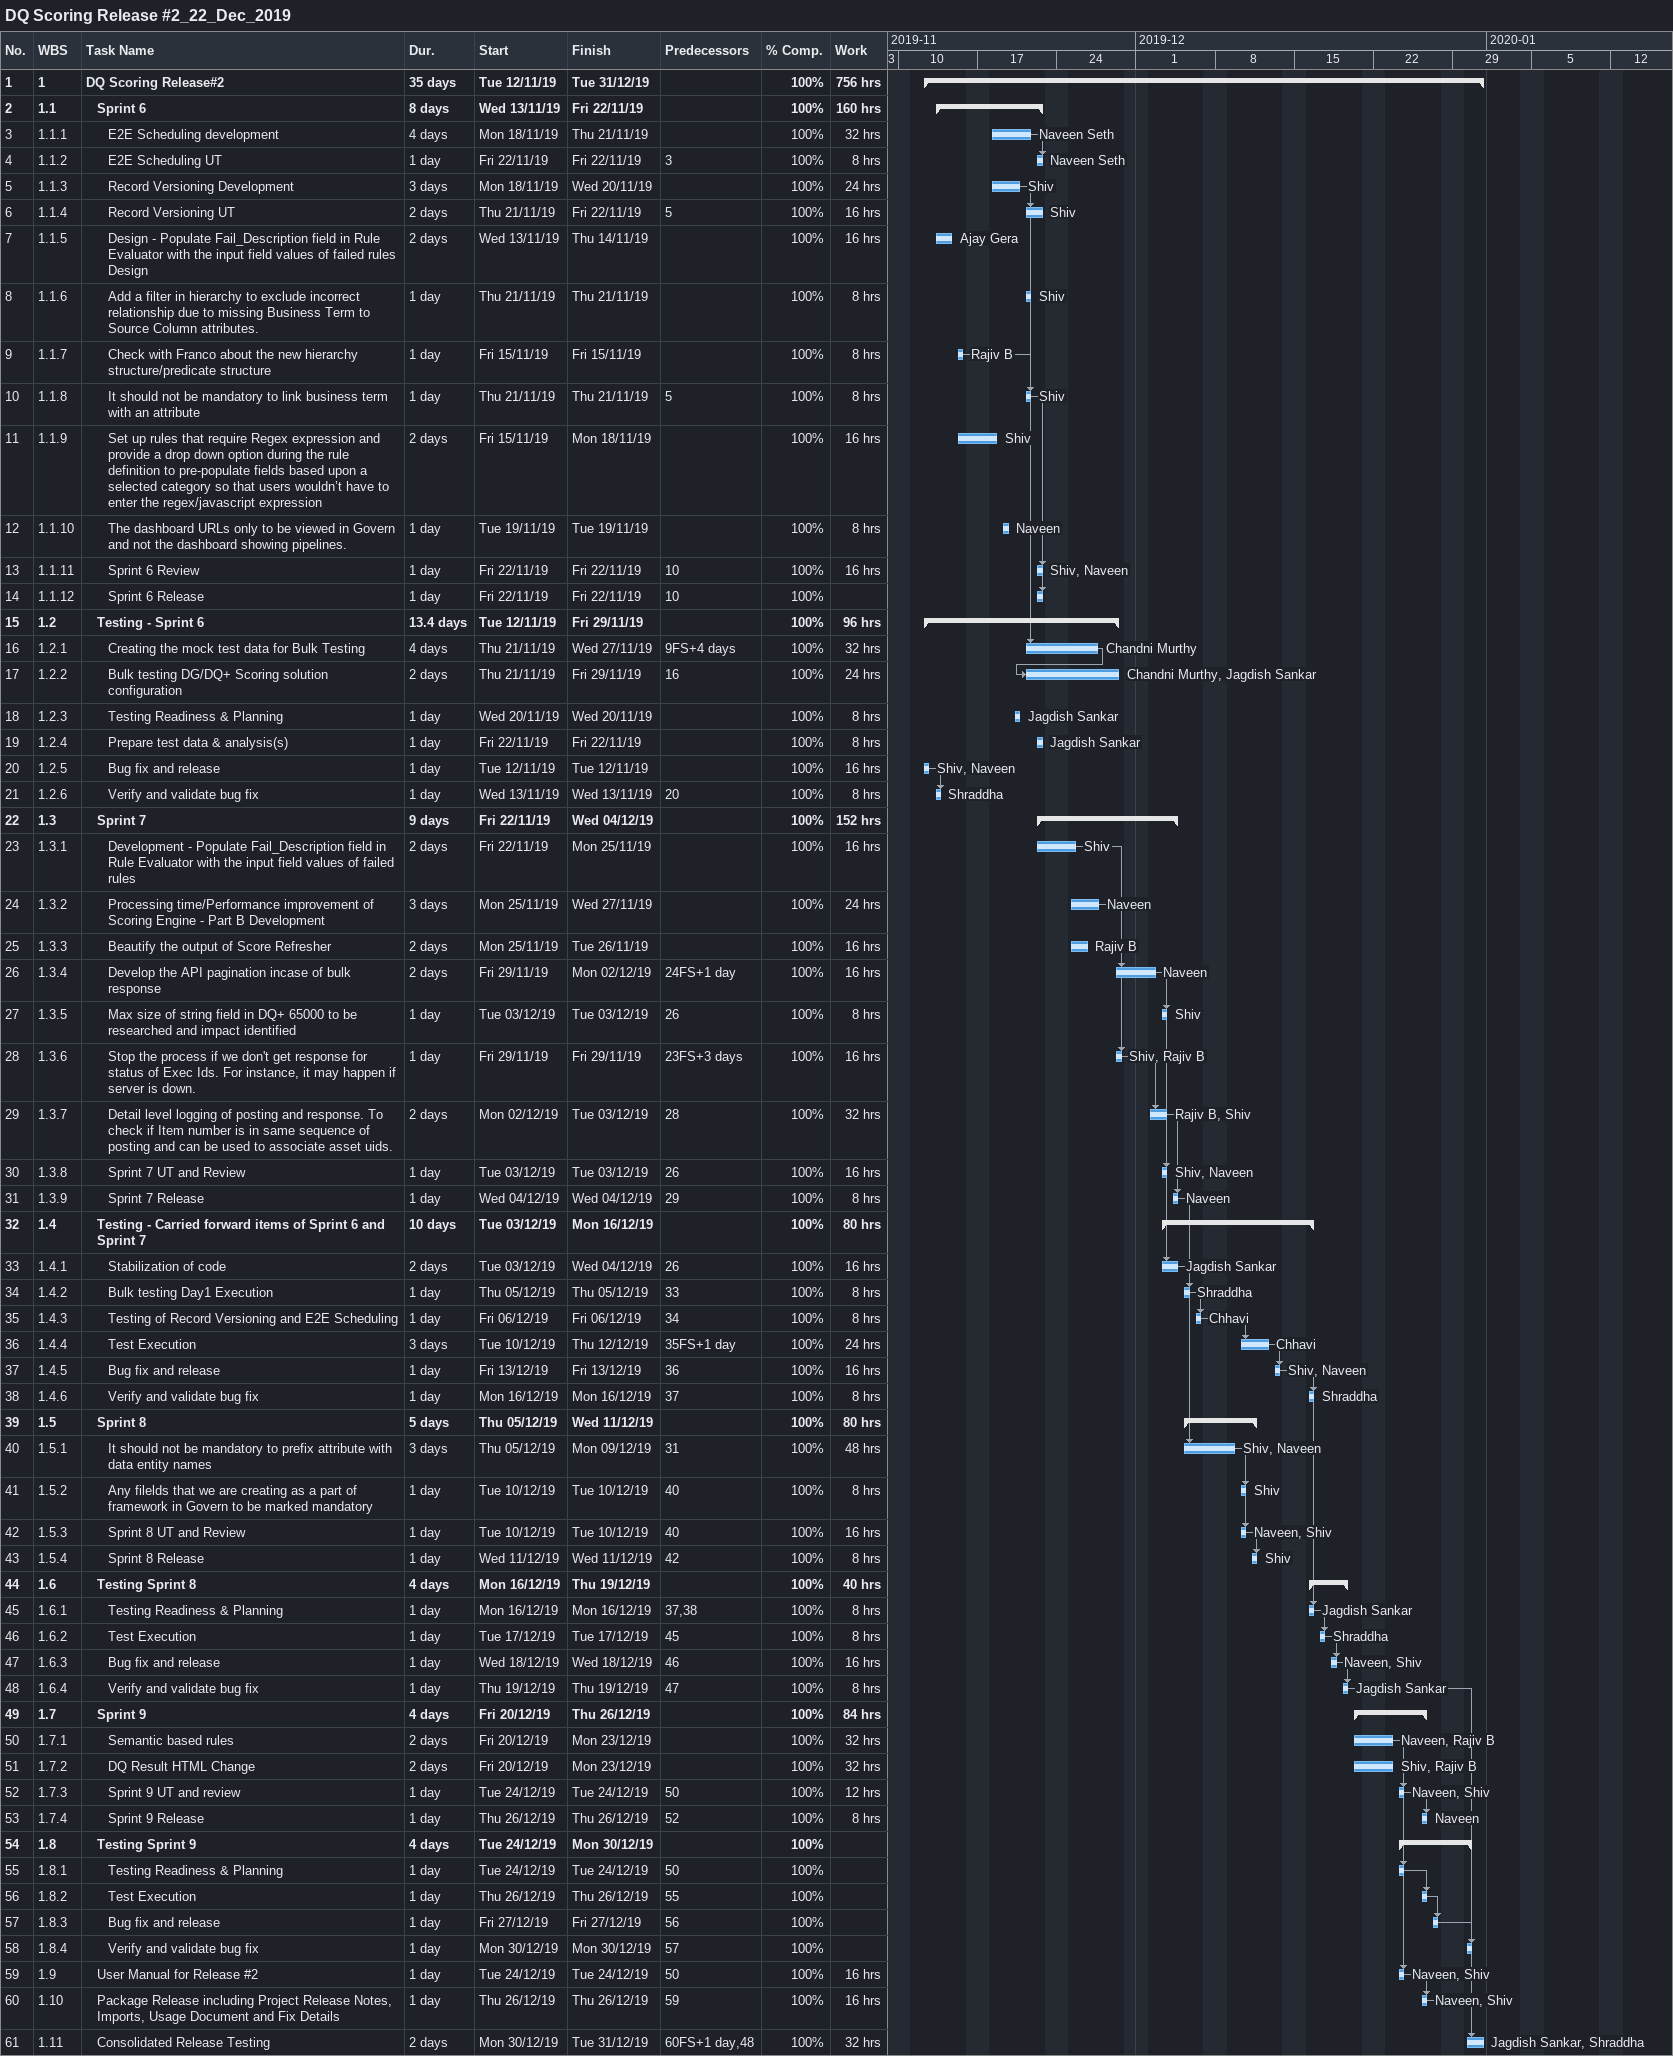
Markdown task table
DQ Scoring Release #2_22_Dec_2019

| ID | WBS | Task | Duration | Start | Finish | Predecessors | Resources | % complete | Work (h) |
|---|---|---|---|---|---|---|---|---|---|
| 1 | 1 | **DQ Scoring Release#2** | 35d | 2019-11-12 | 2019-12-31 |  |  | 100 | 756 |
| 2 | 1.1 | **Sprint 6** | 8d | 2019-11-13 | 2019-11-22 |  |  | 100 | 160 |
| 3 | 1.1.1 | E2E Scheduling development | 4d | 2019-11-18 | 2019-11-21 |  | Naveen Seth | 100 | 32 |
| 4 | 1.1.2 | E2E Scheduling UT | 1d | 2019-11-22 | 2019-11-22 | 3 | Naveen Seth | 100 | 8 |
| 5 | 1.1.3 | Record Versioning Development | 3d | 2019-11-18 | 2019-11-20 |  | Shiv | 100 | 24 |
| 6 | 1.1.4 | Record Versioning UT | 2d | 2019-11-21 | 2019-11-22 | 5 | Shiv | 100 | 16 |
| 7 | 1.1.5 | Design - Populate Fail_Description field in Rule Evaluator with the input field values of failed rules Design | 2d | 2019-11-13 | 2019-11-14 |  | Ajay Gera | 100 | 16 |
| 8 | 1.1.6 | Add a filter in hierarchy to exclude incorrect relationship due to missing Business Term to Source Column attributes. | 1d | 2019-11-21 | 2019-11-21 |  | Shiv | 100 | 8 |
| 9 | 1.1.7 | Check with Franco about the new hierarchy structure/predicate structure | 1d | 2019-11-15 | 2019-11-15 |  | Rajiv B | 100 | 8 |
| 10 | 1.1.8 | It should not be mandatory to link business term with an attribute | 1d | 2019-11-21 | 2019-11-21 | 5 | Shiv | 100 | 8 |
| 11 | 1.1.9 | Set up rules that require Regex expression and provide a drop down option during the rule definition to pre-populate fields based upon a selected category so that users wouldn’t have to enter the regex/javascript expression | 2d | 2019-11-15 | 2019-11-18 |  | Shiv | 100 | 16 |
| 12 | 1.1.10 | The dashboard URLs only to be viewed in Govern and not the dashboard showing pipelines. | 1d | 2019-11-19 | 2019-11-19 |  | Naveen | 100 | 8 |
| 13 | 1.1.11 | Sprint 6 Review | 1d | 2019-11-22 | 2019-11-22 | 10 | Shiv, Naveen | 100 | 16 |
| 14 | 1.1.12 | Sprint 6 Release | 1d | 2019-11-22 | 2019-11-22 | 10 |  | 100 |  |
| 15 | 1.2 | **Testing - Sprint 6** | 13.4d | 2019-11-12 | 2019-11-29 |  |  | 100 | 96 |
| 16 | 1.2.1 | Creating the mock test data for Bulk Testing | 4d | 2019-11-21 | 2019-11-27 | 9FS+4d | Chandni Murthy | 100 | 32 |
| 17 | 1.2.2 | Bulk testing DG/DQ+ Scoring solution configuration | 2d | 2019-11-21 | 2019-11-29 | 16 | Chandni Murthy, Jagdish Sankar | 100 | 24 |
| 18 | 1.2.3 | Testing Readiness & Planning | 1d | 2019-11-20 | 2019-11-20 |  | Jagdish Sankar | 100 | 8 |
| 19 | 1.2.4 | Prepare test data & analysis(s) | 1d | 2019-11-22 | 2019-11-22 |  | Jagdish Sankar | 100 | 8 |
| 20 | 1.2.5 | Bug fix and release | 1d | 2019-11-12 | 2019-11-12 |  | Shiv, Naveen | 100 | 16 |
| 21 | 1.2.6 | Verify and validate bug fix | 1d | 2019-11-13 | 2019-11-13 | 20 | Shraddha | 100 | 8 |
| 22 | 1.3 | **Sprint 7** | 9d | 2019-11-22 | 2019-12-04 |  |  | 100 | 152 |
| 23 | 1.3.1 | Development - Populate Fail_Description field in Rule Evaluator with the input field values of failed rules | 2d | 2019-11-22 | 2019-11-25 |  | Shiv | 100 | 16 |
| 24 | 1.3.2 | Processing time/Performance improvement of Scoring Engine - Part B Development | 3d | 2019-11-25 | 2019-11-27 |  | Naveen | 100 | 24 |
| 25 | 1.3.3 | Beautify the output of Score Refresher | 2d | 2019-11-25 | 2019-11-26 |  | Rajiv B | 100 | 16 |
| 26 | 1.3.4 | Develop the API pagination incase of bulk response | 2d | 2019-11-29 | 2019-12-02 | 24FS+1d | Naveen | 100 | 16 |
| 27 | 1.3.5 | Max size of string field in DQ+ 65000 to be researched and impact identified | 1d | 2019-12-03 | 2019-12-03 | 26 | Shiv | 100 | 8 |
| 28 | 1.3.6 | Stop the process if we don't get response for status of Exec Ids. For instance, it may happen if server is down. | 1d | 2019-11-29 | 2019-11-29 | 23FS+3d | Shiv, Rajiv B | 100 | 16 |
| 29 | 1.3.7 | Detail level logging of posting and response. To check if Item number is in same sequence of posting and can be used to associate asset uids. | 2d | 2019-12-02 | 2019-12-03 | 28 | Rajiv B, Shiv | 100 | 32 |
| 30 | 1.3.8 | Sprint 7 UT and Review | 1d | 2019-12-03 | 2019-12-03 | 26 | Shiv, Naveen | 100 | 16 |
| 31 | 1.3.9 | Sprint 7 Release | 1d | 2019-12-04 | 2019-12-04 | 29 | Naveen | 100 | 8 |
| 32 | 1.4 | **Testing - Carried forward items of Sprint 6 and Sprint 7** | 10d | 2019-12-03 | 2019-12-16 |  |  | 100 | 80 |
| 33 | 1.4.1 | Stabilization of code | 2d | 2019-12-03 | 2019-12-04 | 26 | Jagdish Sankar | 100 | 16 |
| 34 | 1.4.2 | Bulk testing Day1 Execution | 1d | 2019-12-05 | 2019-12-05 | 33 | Shraddha | 100 | 8 |
| 35 | 1.4.3 | Testing of Record Versioning and E2E Scheduling | 1d | 2019-12-06 | 2019-12-06 | 34 | Chhavi | 100 | 8 |
| 36 | 1.4.4 | Test Execution | 3d | 2019-12-10 | 2019-12-12 | 35FS+1d | Chhavi | 100 | 24 |
| 37 | 1.4.5 | Bug fix and release | 1d | 2019-12-13 | 2019-12-13 | 36 | Shiv, Naveen | 100 | 16 |
| 38 | 1.4.6 | Verify and validate bug fix | 1d | 2019-12-16 | 2019-12-16 | 37 | Shraddha | 100 | 8 |
| 39 | 1.5 | **Sprint 8** | 5d | 2019-12-05 | 2019-12-11 |  |  | 100 | 80 |
| 40 | 1.5.1 | It should not be mandatory to prefix attribute with data entity names | 3d | 2019-12-05 | 2019-12-09 | 31 | Shiv, Naveen | 100 | 48 |
| 41 | 1.5.2 | Any filelds that we are creating as a part of framework in Govern to be marked mandatory | 1d | 2019-12-10 | 2019-12-10 | 40 | Shiv | 100 | 8 |
| 42 | 1.5.3 | Sprint 8 UT and Review | 1d | 2019-12-10 | 2019-12-10 | 40 | Naveen, Shiv | 100 | 16 |
| 43 | 1.5.4 | Sprint 8 Release | 1d | 2019-12-11 | 2019-12-11 | 42 | Shiv | 100 | 8 |
| 44 | 1.6 | **Testing Sprint 8** | 4d | 2019-12-16 | 2019-12-19 |  |  | 100 | 40 |
| 45 | 1.6.1 | Testing Readiness & Planning | 1d | 2019-12-16 | 2019-12-16 | 37, 38 | Jagdish Sankar | 100 | 8 |
| 46 | 1.6.2 | Test Execution | 1d | 2019-12-17 | 2019-12-17 | 45 | Shraddha | 100 | 8 |
| 47 | 1.6.3 | Bug fix and release | 1d | 2019-12-18 | 2019-12-18 | 46 | Naveen, Shiv | 100 | 16 |
| 48 | 1.6.4 | Verify and validate bug fix | 1d | 2019-12-19 | 2019-12-19 | 47 | Jagdish Sankar | 100 | 8 |
| 49 | 1.7 | **Sprint 9** | 4d | 2019-12-20 | 2019-12-26 |  |  | 100 | 84 |
| 50 | 1.7.1 | Semantic based rules | 2d | 2019-12-20 | 2019-12-23 |  | Naveen, Rajiv B | 100 | 32 |
| 51 | 1.7.2 | DQ Result HTML Change | 2d | 2019-12-20 | 2019-12-23 |  | Shiv, Rajiv B | 100 | 32 |
| 52 | 1.7.3 | Sprint 9 UT and review | 1d | 2019-12-24 | 2019-12-24 | 50 | Naveen, Shiv | 100 | 12 |
| 53 | 1.7.4 | Sprint 9 Release | 1d | 2019-12-26 | 2019-12-26 | 52 | Naveen | 100 | 8 |
| 54 | 1.8 | **Testing Sprint 9** | 4d | 2019-12-24 | 2019-12-30 |  |  | 100 |  |
| 55 | 1.8.1 | Testing Readiness & Planning | 1d | 2019-12-24 | 2019-12-24 | 50 |  | 100 |  |
| 56 | 1.8.2 | Test Execution | 1d | 2019-12-26 | 2019-12-26 | 55 |  | 100 |  |
| 57 | 1.8.3 | Bug fix and release | 1d | 2019-12-27 | 2019-12-27 | 56 |  | 100 |  |
| 58 | 1.8.4 | Verify and validate bug fix | 1d | 2019-12-30 | 2019-12-30 | 57 |  | 100 |  |
| 59 | 1.9 | User Manual for Release #2 | 1d | 2019-12-24 | 2019-12-24 | 50 | Naveen, Shiv | 100 | 16 |
| 60 | 1.10 | Package Release including Project Release Notes, Imports, Usage Document and Fix Details | 1d | 2019-12-26 | 2019-12-26 | 59 | Naveen, Shiv | 100 | 16 |
| 61 | 1.11 | Consolidated Release Testing | 2d | 2019-12-30 | 2019-12-31 | 60FS+1d, 48 | Jagdish Sankar, Shraddha | 100 | 32 |
